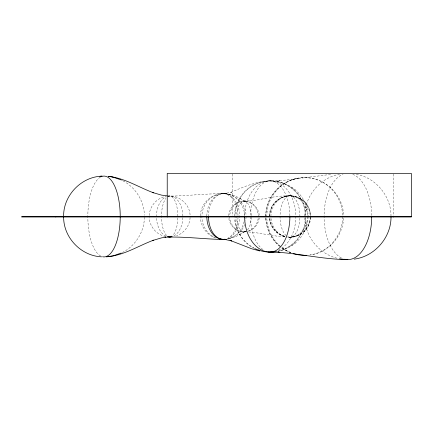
<?xml version="1.0" encoding="UTF-8"?>
<svg xmlns="http://www.w3.org/2000/svg" width="433" height="433" viewBox="0 0 433 433"><rect width="100%" height="100%" fill="white"/><g stroke="black" fill="none" stroke-linecap="round" stroke-linejoin="round"><path stroke-width="0.32" stroke-dasharray="2.17 1.62" d="M265.851 216.235C265.499 194.996 285.141 176.134 306.44 177.698C326.498 178.098 343.813 196.263 343.537 216.235M234.643 215.915C234.746 206.189 239.103 196.625 246.323 190.119C255.21 181.551 268.179 180.085 279.94 180.577L278.159 180.723L287.826 179.874L331.564 174.288M304.816 215.97C304.691 196.16 320.014 177.752 339.499 174.228M265.694 216.5L265.846 213.09M270.906 216.5C270.906 210.86 273.147 205.264 277.082 201.215L276.557 201.697L278.7 199.721L278.127 200.246L281.618 197.903L287.285 195.911L286.31 196.154M307.69 216.5L306.721 223.493L306.921 222.833L305.925 225.853L306.201 224.976L302.71 231.011L303.214 230.41L300.026 233.631L300.805 233.062L298.213 234.967L299.051 234.356L295.274 236.331L296.34 235.893L290.603 237.273L291.82 237.105M308.166 216.5L307.657 222.118L306.786 225.653M144.411 217.166C144.308 232.056 135.193 246.388 121.749 252.796M246.106 216.873L245.695 220.825M200.414 215.813C200.436 202.563 213.29 192.198 226.194 193.508L224.705 193.6L231.747 192.073L230.085 192.615C247.779 185.302 270.04 174.521 288.535 185.963C298.943 192.1 305.736 203.829 305.822 215.915M343.499 218.27C342.963 236.299 328.322 252.65 310.364 254.913M149.239 215.499C149.542 206.362 156.692 198.076 165.682 196.436M190.103 217.501C189.8 225.588 184.209 233.122 176.561 235.763M228.743 215.753C229.095 205.015 239.99 199.581 249.744 200.993L249.078 201.058C267.572 199.57 307.544 184.014 310.65 215.482M269.321 215.482C269.618 204.825 279.285 195.548 289.986 195.808A20.692 20.448 90 0 1 310.434 216.5A20.692 20.448 90 0 1 289.986 237.192L287.685 237.143M305.79 218.248C305.27 234.139 292.822 248.569 277.18 251.416M310.65 217.518C310.38 229.29 298.597 239.059 286.949 236.965M266.295 209.772C268.855 194.038 282.121 180.951 297.801 178.304M259.194 217.999C258.669 224.007 254.231 229.43 248.428 231.114M265.835 213.177L266.317 209.588M277.84 251.346C290.337 248.888 301.741 240.012 306.023 227.866M305.747 228.748L306.986 224.998M244.694 224.418C242.128 231.509 235.828 237.073 228.478 238.745M291.609 245.76L292.448 245.148M294.483 243.644L295.257 243.07M239.822 234.67L245.262 231.287L235.904 236.645L228.429 238.886M243.811 232.196L245.879 231.119L244.055 231.839L245.311 231.601C237.279 232.77 229.403 225.994 228.797 217.999M284.427 196.609L285.379 196.371M293.352 179.376L294.267 179.154M292.502 237.008L293.704 236.846M245.495 231.698L246.236 231.606M167.668 196.144C187.002 196.079 206.265 193.345 225.598 193.768C229.355 194.157 233.008 195.494 236.137 197.621C242.101 201.643 245.922 208.619 246.096 215.813M245.489 231.698L243.996 231.774A15.274 14.284 -90 0 1 229.712 216.5A15.274 14.284 -90 0 1 243.996 201.226L245.489 201.302M245.278 201.291L243.99 201.204A15.274 7.329 90 0 0 236.667 216.5A15.274 7.329 90 0 0 243.996 231.774L245.278 231.709M225.176 193.74C232.548 194.076 239.287 197.643 245.262 201.713L243.811 200.804L245.879 201.881L243.99 201.204A15.274 14.284 90 0 1 258.279 216.5A15.274 14.284 90 0 1 243.996 231.774L246.87 231.834M167.723 195.927C178.921 195.023 189.854 204.084 190.103 215.499M248.596 231.936L254.799 232.553L277.629 236.261L286.532 237.095M245.495 201.302C252.829 201.87 259.021 208.414 259.248 215.753M273.396 181.043C280.183 181.66 286.868 183.901 292.448 187.852M276.638 181.492L277.84 181.654M291.82 195.895L290.603 195.727L293.704 196.154M356.316 174.228C375.801 177.752 391.123 196.16 390.999 215.97M165.682 236.564C156.692 234.924 149.542 226.638 149.239 217.501M292.502 195.992L296.34 197.107L295.274 196.669L299.051 198.644L298.213 198.033L300.805 199.938L300.026 199.369L304.09 203.905L306.921 210.167L305.925 207.147L306.201 208.024M284.957 236.57C276.303 234.545 269.635 226.383 269.321 217.518M336.923 258.171C318.78 253.7 304.978 236.245 304.832 217.555M291.019 252.812L286.419 250.799L281.017 247.259M290.646 252.693L285.748 250.409L280.487 246.88M215.585 238.026C206.785 235.011 200.447 226.178 200.409 216.873M121.554 180.123L122.539 180.61M254.49 248.423C243.059 242.929 235.189 230.913 234.675 218.248M123.032 180.859C135.626 187.44 144.086 201.074 144.4 215.282M239.822 198.33L241.5 199.38M294.483 189.356C302.64 195.629 307.939 205.615 308.139 215.943M291.609 187.24L295.257 189.93M279.68 246.198C271.453 239.357 266.338 228.96 265.894 218.27M279.972 246.48C271.908 239.974 266.712 230.145 265.835 219.823M305.747 204.252L306.023 205.134M306.786 207.347L306.986 208.002M306.721 209.507L307.663 215.932M270.988 218.443C271.437 223.412 273.607 228.196 277.082 231.785L276.557 231.303L279.821 234.026L285.379 236.629L284.427 236.391A20.692 20.189 90 0 1 269.992 213.626A20.692 20.189 90 0 1 289.986 195.808A20.692 20.189 -90 0 1 310.169 216.5A20.692 20.189 -90 0 1 289.986 237.192A20.692 20.448 -90 0 1 288.145 237.105A20.692 20.189 90 0 0 289.986 237.192A20.692 9.927 90 0 0 299.912 216.5A20.692 9.927 90 0 0 289.986 195.808A20.692 9.927 -90 0 0 280.232 212.625A20.692 9.927 -90 0 0 286.327 235.736M265.748 217.637L265.846 219.91M393.31 174.071L393.31 215.829M232.164 174.071L232.164 215.829M166.039 236.169A20.454 13.212 -90 0 1 156.459 216.5A20.454 13.212 -90 0 1 166.039 196.831M167.268 196.387A20.454 13.212 -90 0 1 169.671 196.046A20.454 13.212 90 0 1 182.726 213.328A20.454 13.212 90 0 1 173.72 235.974M166.651 235.52A20.454 8.2 -90 0 1 161.482 217.523A20.454 8.2 -90 0 1 165.904 198.33M168.177 196.387A20.454 8.2 -90 0 1 169.671 196.046A20.454 8.2 90 0 1 177.73 212.668A20.454 8.2 90 0 1 172.691 235.52M243.996 201.226A15.274 7.329 -90 0 1 251.118 212.89A15.274 7.329 -90 0 1 247.362 230.064M246.014 231.184A15.274 7.329 -90 0 1 243.996 231.774M289.986 237.192A20.692 9.927 -90 0 1 287.252 236.391M284.357 236.391A20.692 20.448 -90 0 1 289.986 195.808M290.743 252.618A38.846 37.898 -90 0 1 276.438 190.612A38.846 37.898 -90 0 1 338.157 198.254A38.846 37.898 -90 0 1 309.849 254.983M244.623 215.986A22.852 21.374 -90 0 0 223.255 193.648A22.852 21.374 90 0 0 202.265 212.219A22.852 21.374 90 0 0 215.39 237.749M244.06 221.728A22.852 21.374 -90 0 1 228.148 238.745M206.822 215.986A22.852 16.443 90 0 1 223.255 193.648A22.852 16.443 -90 0 1 239.541 213.323A22.852 16.443 -90 0 1 227.78 238.469M227.32 238.469A22.852 14.76 90 0 0 237.874 213.323A22.852 14.76 90 0 0 223.255 193.648A22.852 14.76 -90 0 0 208.5 215.986M289.894 215.861A35.603 19.664 90 0 0 270.235 180.897A35.603 35.192 -90 0 0 236.039 208.084A35.603 35.192 -90 0 0 254.068 248.125M262.993 249.603A35.603 19.664 -90 0 1 250.913 209.832A35.603 19.664 -90 0 1 270.235 180.897A35.603 35.192 90 0 1 305.243 212.906A35.603 35.192 90 0 1 277.299 251.378M278.484 250.204A35.603 25.617 -90 0 0 295.506 210.692A35.603 25.617 -90 0 0 270.235 180.897A35.603 25.617 90 0 0 244.623 215.861M352.798 174.315A43.105 23.81 -90 0 1 371.714 215.856M341.356 257.938A43.105 23.81 -90 0 1 324.111 214.952A43.105 23.81 -90 0 1 343.017 174.315M100.575 255.963A40.393 16.194 90 0 1 87.834 216.5A40.393 16.194 90 0 1 100.575 177.037"/><path stroke-width="0.65" d="M391.01 216.5C391.416 237.241 374.81 256.493 354.232 259.134M121.235 253.029L113.251 255.827L106.458 256.818L108.802 256.607M99.893 176.323L102.21 176.15C81.047 176.599 62.79 196.008 63.64 217.166C63.527 237.63 81.15 256.038 101.598 256.818M108.369 256.645C124.617 254.977 138.56 245.727 153.585 240.174L152.697 240.477L161.466 237.885L165.871 237.149L165.125 237.23C185.497 236.315 205.816 239.46 226.194 239.492L224.705 239.4L231.747 240.927L230.085 240.385L251.833 248.813L259.773 250.967M411.35 216.5L21.65 216.5L21.65 216.987L411.35 216.987L411.35 173.395L167.225 173.395L167.225 216.987M268.465 251.957A35.603 19.664 -90 0 0 270.235 252.103L279.94 252.423L278.159 252.277C301.487 253.933 324.463 259.464 347.905 259.605M167.073 195.889L161.466 195.115L152.697 192.523L153.585 192.826C138.56 187.273 124.617 178.023 108.369 176.355M345.794 259.551L339.499 258.772M108.169 176.323L112.748 177.059M112.753 177.059L121.061 179.874M258.241 250.02L255.01 248.683M393.31 216.5L393.31 216.987M55.797 216.5L55.797 216.987M102.572 176.269A40.393 16.194 90 0 1 120.228 216.5A40.393 16.194 90 0 1 102.572 256.731M167.268 236.613A20.454 13.212 -90 0 0 169.671 236.954A20.454 13.212 90 0 0 172.074 236.613M168.177 236.613A20.454 8.2 -90 0 0 169.671 236.954A20.454 8.2 90 0 0 171.928 236.169M306.402 255.302A38.846 37.898 -90 0 1 293.081 253.473M225.176 239.26A22.852 21.374 -90 0 1 223.255 239.352A22.852 21.374 90 0 1 219.369 238.967M206.817 216.5A22.852 16.443 90 0 0 223.255 239.352A22.852 16.443 -90 0 0 224.732 239.26M224.581 239.26A22.852 14.76 90 0 1 223.255 239.352A22.852 14.76 -90 0 1 208.5 216.5M289.899 216.5A35.603 19.664 90 0 1 270.235 252.103A35.603 35.192 -90 0 1 258.355 250.014M273.716 251.773A35.603 25.617 -90 0 1 270.235 252.103A35.603 25.617 90 0 1 244.618 216.5M276.638 251.508A35.603 35.192 90 0 1 270.235 252.103M371.714 216.5A43.105 23.81 -90 0 1 344.668 259.199"/></g></svg>
